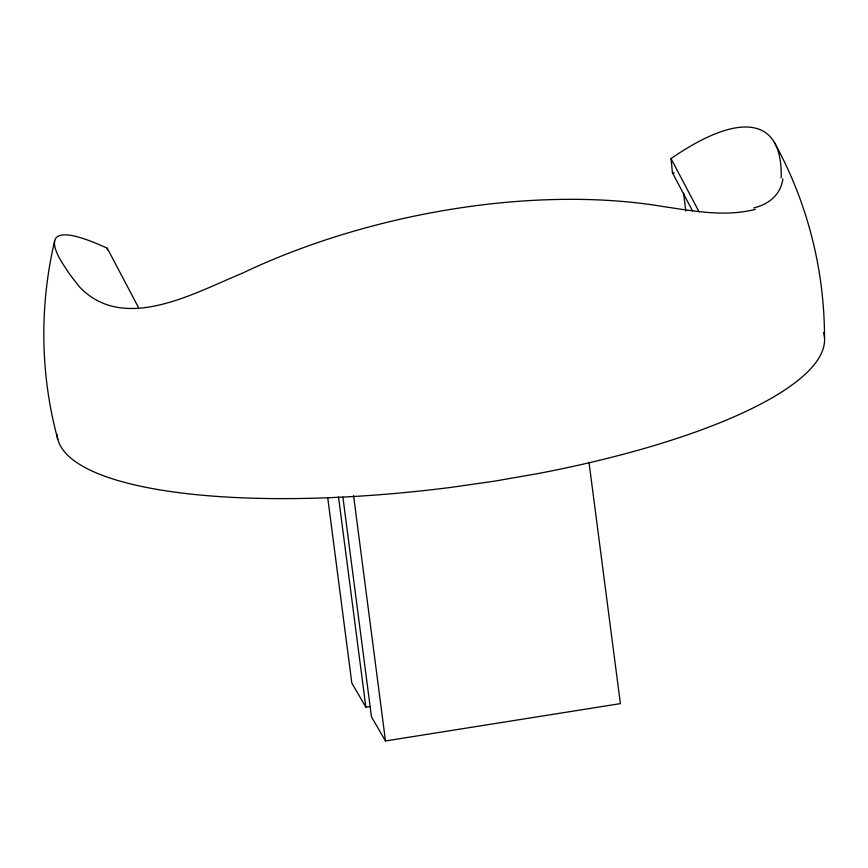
<?xml version="1.0" encoding="UTF-8"?>
<svg xmlns="http://www.w3.org/2000/svg" width="868" height="868" viewBox="0 0 868 868"><rect width="100%" height="100%" fill="white"/><g stroke="black" fill="none" stroke-linecap="round" stroke-linejoin="round"><path stroke-width="1.3" d="M781.124 177.897L781.2 175.803A357.117 100.406 -54.3 0 0 671.018 158.562L672.44 172.754L692.555 210.957M54.673 240.935C39.31 306.035 40.178 374.802 57.82 439.36M755.377 209.351C725.105 217.174 693.467 210.989 663.152 206.551A384.839 178.862 -12.2 0 0 241.369 273.659C193.965 293.048 124.2 333.193 79.932 287.362A357.117 47.599 38 0 1 67.997 271.771L61.389 261.594A357.117 47.599 38 0 1 107.274 248.248L138.403 307.37M327.713 497.592L351.833 683.062L365.862 707.181L369.866 706.552M342.903 497.18L371.461 716.838L385.49 740.957L620.392 703.622L589.014 462.373M672.44 172.754L674.176 172.982M671.018 158.562L699.033 211.77M774.365 142.45C807.283 201.864 824.481 269.492 824.502 337.37M353.591 495.715L385.49 740.957M338.509 496.908L365.862 707.181M107.437 249.995L107.274 248.248M823.645 332.542A386.846 101.86 -7.4 0 1 538.03 473.559L495.357 481.013L451.978 487.252A386.846 101.86 -7.4 0 1 56.973 434.477M782.893 178.917A198.826 78.283 34.1 0 1 753.793 207.929M685.785 211.032A256.103 26.778 81 0 1 683.659 193.163"/></g></svg>
